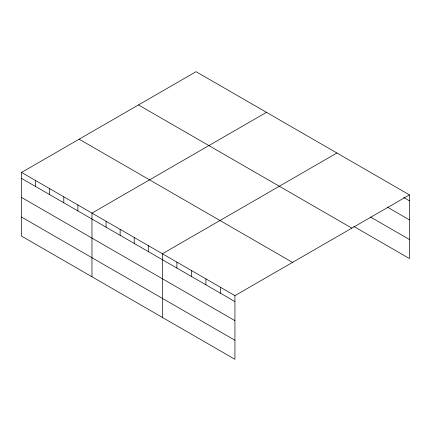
<?xml version="1.0" encoding="UTF-8"?>
<svg xmlns="http://www.w3.org/2000/svg" width="431" height="431" viewBox="0 0 431 431"><rect width="100%" height="100%" fill="white"/><g stroke="black" fill="none" stroke-linecap="round" stroke-linejoin="round"><path stroke-width="0.65" d="M353.727 226.394L409.45 258.562L409.45 194.887L196.062 71.686L21.55 172.438L21.55 236.113L234.938 359.314L234.938 295.639L21.55 172.438M266.477 112.34L91.97 213.092L91.97 276.772M336.897 153L162.39 253.751L162.39 317.426M234.938 295.639L409.45 194.887M403.648 197.49L409.45 200.841M387.394 207.155L409.45 219.885M370.563 217.062L409.45 239.512M138.47 104.932L351.863 228.134M79.137 139.191L292.53 262.387M21.55 178.391L234.938 301.592M21.55 197.441L234.938 320.637M21.55 217.068L234.938 340.264M220.43 287.262L220.43 293.215M205.921 278.884L205.921 284.837M191.407 270.506L191.407 276.46M176.899 262.129L176.899 268.082M148.302 245.616L148.302 251.569M134.219 237.486L134.219 243.44M120.136 229.357L120.136 235.31M106.053 221.227L106.053 227.18M77.887 204.962L77.887 210.915M63.799 196.832L63.799 202.785M49.716 188.703L49.716 194.65M35.633 180.567L35.633 186.521"/></g></svg>
